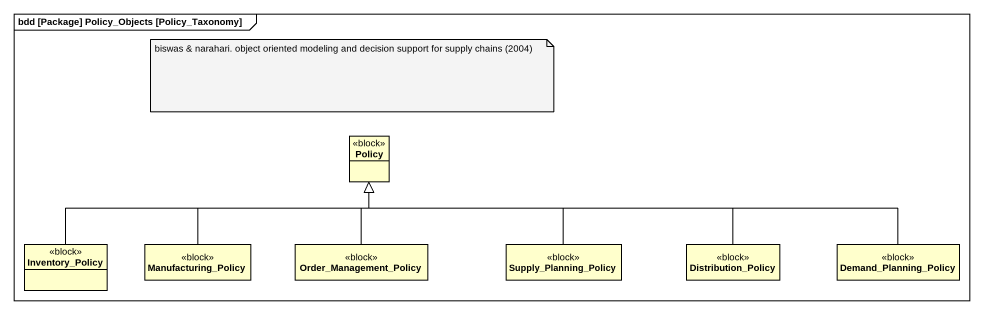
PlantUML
@startuml
mainframe bdd [Package] Policy_Objects [Policy_Taxonomy]
hide circle
hide empty members
class Policy <<block>>
class Inventory_Policy <<block>>
class Manufacturing_Policy <<block>>
class Order_Management_Policy <<block>>
class Supply_Planning_Policy <<block>>
class Distribution_Policy <<block>>
class Demand_Planning_Policy <<block>>
Inventory_Policy -right-|> Policy
Manufacturing_Policy -up-|> Policy
Order_Management_Policy -up-|> Policy
Supply_Planning_Policy -left-|> Policy
Distribution_Policy -left-|> Policy
Demand_Planning_Policy -left-|> Policy
note as N1
  biswas & narahari. object oriented modeling and decision support for supply chains (2004)
end note
@enduml
